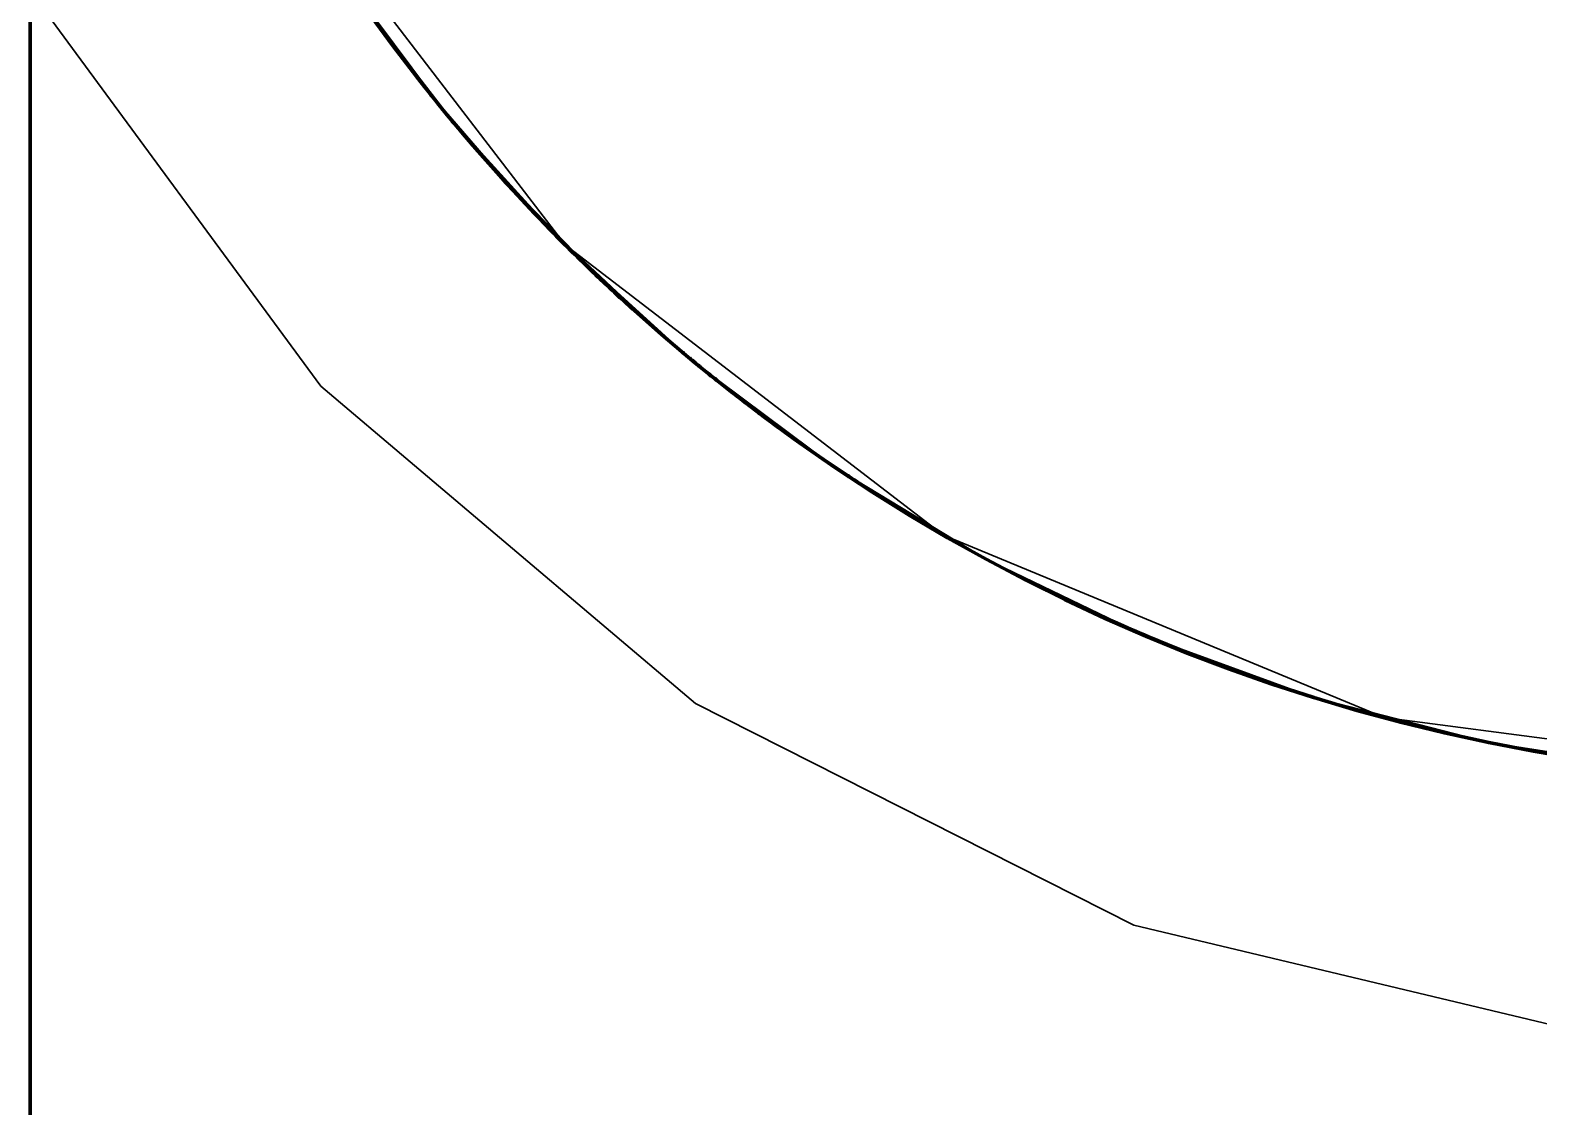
# Model space of a CAD drawing. Header units: millimetres. Extents: x 0 to 2382, y 0 to 420.
# Drawn here: x 185.2909 to 185.456, y 120.0548 to 120.1727 of the extents above; entities that cross this region are included whole.
import ezdxf

# ---------------------------------------------------------------- set-up
doc = ezdxf.new("R2010")
doc.units = ezdxf.units.MM
doc.linetypes.add('IRAM-E-TRAZOS', pattern=[5, 4, -1])
doc.layers.add('01-VISIBLE', color=7, linetype='CONTINUOUS', lineweight=70)
doc.layers.add('02-OCULTA', color=4, linetype='IRAM-E-TRAZOS', lineweight=35)

msp = doc.modelspace()

# ---------------------------------------------------------------- linework, layer by layer
at = {"layer": '01-VISIBLE'}
for points in [[(185.29085, 120.77063), (185.29085, 120.72011), (185.29085, 120.66958), (185.29085, 120.61905), (185.29085, 120.56853), (185.29085, 120.518), (185.29085, 120.46747), (185.29085, 120.41695), (185.29085, 120.36642), (185.29085, 120.3159), (185.29085, 120.26537), (185.29085, 120.21484), (185.29085, 120.16432), (185.29085, 120.11379), (185.29085, 120.06326), (185.29085, 120.01274), (185.29085, 119.96221), (185.29085, 119.91168), (185.29085, 119.86116), (185.29085, 119.81063)], [(185.29085, 120.29063), (185.29085, 120.2373), (185.29085, 120.18397), (185.29085, 120.13063), (185.29085, 120.0773), (185.29085, 120.02397), (185.29085, 119.97063), (185.29085, 119.9173), (185.29085, 119.86397), (185.29085, 119.81063)], [(185.35795, 120.14118), (185.35025, 120.1484), (185.34294, 120.15601), (185.33604, 120.16401), (185.32958, 120.17235), (185.32356, 120.18102), (185.31801, 120.19)], [(185.3332, 120.16757), (185.3334, 120.16731), (185.3336, 120.16705), (185.3338, 120.1668), (185.334, 120.16654), (185.33421, 120.16629), (185.33441, 120.16603)], [(185.33468, 120.16569), (185.33471, 120.16565), (185.33474, 120.16562), (185.33476, 120.16559), (185.33479, 120.16555), (185.33482, 120.16552), (185.33484, 120.16548)], [(185.33486, 120.16547), (185.33522, 120.16502), (185.33557, 120.16458), (185.33593, 120.16414), (185.33629, 120.1637), (185.33666, 120.16326), (185.33702, 120.16282)], [(185.33703, 120.16281), (185.33706, 120.16277), (185.3371, 120.16273), (185.33713, 120.16268), (185.33717, 120.16264), (185.33721, 120.1626), (185.33724, 120.16255)], [(185.33725, 120.16255), (185.33766, 120.16205), (185.33807, 120.16156), (185.33849, 120.16107), (185.3389, 120.16058), (185.33932, 120.1601), (185.33974, 120.15961)], [(185.34753, 120.15113), (185.34785, 120.15081), (185.34817, 120.15048), (185.34849, 120.15016), (185.34881, 120.14984), (185.34913, 120.14951), (185.34945, 120.14919)], [(185.34987, 120.14877), (185.35031, 120.14833), (185.35076, 120.14789), (185.35121, 120.14745), (185.35167, 120.14701), (185.35212, 120.14657), (185.35257, 120.14614)], [(185.35258, 120.14613), (185.35279, 120.14592), (185.35301, 120.14572), (185.35322, 120.14552), (185.35344, 120.14531), (185.35365, 120.14511), (185.35387, 120.14491)], [(185.3539, 120.14487), (185.3539, 120.14487), (185.3539, 120.14487), (185.3539, 120.14487), (185.3539, 120.14487), (185.3539, 120.14487), (185.3539, 120.14487)], [(185.35394, 120.14484), (185.35424, 120.14456), (185.35453, 120.14429), (185.35483, 120.14401), (185.35513, 120.14374), (185.35542, 120.14346), (185.35572, 120.14319)], [(185.35602, 120.14292), (185.35602, 120.14292), (185.35602, 120.14292), (185.35602, 120.14292), (185.35602, 120.14292), (185.35602, 120.14292), (185.35602, 120.14292)], [(185.35605, 120.14288), (185.35619, 120.14276), (185.35632, 120.14264), (185.35645, 120.14252), (185.35658, 120.1424), (185.35671, 120.14229), (185.35684, 120.14217)], [(185.35797, 120.14115), (185.35797, 120.14116), (185.35797, 120.14116), (185.35797, 120.14116), (185.35797, 120.14116), (185.35797, 120.14116), (185.35797, 120.14116)], [(185.36107, 120.13846), (185.36107, 120.13846), (185.36107, 120.13846), (185.36107, 120.13846), (185.36107, 120.13846), (185.36107, 120.13846), (185.36107, 120.13846)], [(185.36112, 120.13842), (185.36112, 120.13842), (185.36112, 120.13842), (185.36112, 120.13842), (185.36112, 120.13842), (185.36112, 120.13842), (185.36112, 120.13842)], [(185.36117, 120.13838), (185.36117, 120.13838), (185.36117, 120.13838), (185.36117, 120.13838), (185.36117, 120.13838), (185.36117, 120.13838), (185.36117, 120.13838)], [(185.36121, 120.13834), (185.36121, 120.13834), (185.36121, 120.13834), (185.36121, 120.13834), (185.36121, 120.13834), (185.36121, 120.13834), (185.36121, 120.13834)], [(185.36126, 120.13829), (185.36126, 120.13829), (185.36126, 120.13829), (185.36126, 120.13829), (185.36126, 120.13829), (185.36126, 120.13829), (185.36126, 120.13829)], [(185.36131, 120.13825), (185.36131, 120.13825), (185.36131, 120.13825), (185.36131, 120.13825), (185.36131, 120.13825), (185.36131, 120.13825), (185.36131, 120.13825)], [(185.36136, 120.13821), (185.36136, 120.13821), (185.36136, 120.13821), (185.36136, 120.13821), (185.36136, 120.13821), (185.36136, 120.13821), (185.36136, 120.13821)], [(185.36141, 120.13817), (185.36141, 120.13817), (185.36141, 120.13817), (185.36141, 120.13817), (185.36141, 120.13817), (185.36141, 120.13817), (185.36141, 120.13817)], [(185.36155, 120.13805), (185.36155, 120.13805), (185.36155, 120.13805), (185.36155, 120.13805), (185.36155, 120.13805), (185.36155, 120.13805), (185.36155, 120.13805)], [(185.3617, 120.13793), (185.3617, 120.13793), (185.3617, 120.13793), (185.3617, 120.13793), (185.3617, 120.13793), (185.3617, 120.13793), (185.3617, 120.13792)], [(185.36184, 120.1378), (185.36184, 120.1378), (185.36184, 120.1378), (185.36184, 120.1378), (185.36184, 120.1378), (185.36184, 120.1378), (185.36185, 120.1378)], [(185.36199, 120.13768), (185.36199, 120.13768), (185.36199, 120.13768), (185.36199, 120.13768), (185.36199, 120.13768), (185.36199, 120.13768), (185.36199, 120.13768)], [(185.36214, 120.13755), (185.36214, 120.13755), (185.36214, 120.13755), (185.36214, 120.13755), (185.36214, 120.13755), (185.36214, 120.13755), (185.36214, 120.13755)], [(185.36229, 120.13743), (185.36231, 120.13741), (185.36233, 120.1374), (185.36235, 120.13738), (185.36237, 120.13736), (185.36238, 120.13735), (185.3624, 120.13733)], [(185.36244, 120.1373), (185.36244, 120.1373), (185.36244, 120.1373), (185.36244, 120.1373), (185.36244, 120.1373), (185.36244, 120.1373), (185.36244, 120.1373)], [(185.36264, 120.13714), (185.36264, 120.13714), (185.36264, 120.13714), (185.36264, 120.13714), (185.36264, 120.13714), (185.36264, 120.13714), (185.36264, 120.13714)], [(185.36283, 120.13697), (185.36284, 120.13697), (185.36285, 120.13696), (185.36286, 120.13695), (185.36287, 120.13694), (185.36288, 120.13693), (185.36289, 120.13692)], [(185.3629, 120.13691), (185.36291, 120.1369), (185.36292, 120.1369), (185.36293, 120.13689), (185.36294, 120.13688), (185.36295, 120.13687), (185.36296, 120.13686)], [(185.363, 120.13683), (185.36307, 120.13678), (185.36313, 120.13672), (185.36319, 120.13667), (185.36326, 120.13662), (185.36332, 120.13657), (185.36339, 120.13651)], [(185.3634, 120.1365), (185.36346, 120.13645), (185.36353, 120.1364), (185.36359, 120.13635), (185.36365, 120.13629), (185.36372, 120.13624), (185.36378, 120.13619)], [(185.36379, 120.13618), (185.36386, 120.13613), (185.36392, 120.13607), (185.36398, 120.13602), (185.36404, 120.13597), (185.36411, 120.13592), (185.36417, 120.13587)], [(185.36419, 120.13585), (185.36425, 120.1358), (185.3643, 120.13576), (185.36436, 120.13571), (185.36442, 120.13566), (185.36448, 120.13562), (185.36454, 120.13557)], [(185.36498, 120.13521), (185.36518, 120.13505), (185.36538, 120.13488), (185.36558, 120.13472), (185.36579, 120.13456), (185.36599, 120.1344), (185.36619, 120.13424)], [(185.36662, 120.13389), (185.36662, 120.13389), (185.36662, 120.13389), (185.36662, 120.13389), (185.36662, 120.13389), (185.36662, 120.13389), (185.36662, 120.13389)], [(185.36679, 120.13376), (185.36679, 120.13376), (185.36679, 120.13376), (185.36679, 120.13376), (185.36679, 120.13376), (185.36679, 120.13376), (185.36679, 120.13376)], [(185.36696, 120.13362), (185.36696, 120.13362), (185.36696, 120.13362), (185.36696, 120.13362), (185.36696, 120.13362), (185.36696, 120.13362), (185.36696, 120.13362)], [(185.36713, 120.13349), (185.36713, 120.13349), (185.36713, 120.13349), (185.36713, 120.13349), (185.36713, 120.13349), (185.36713, 120.13349), (185.36713, 120.13349)], [(185.36731, 120.13335), (185.3673, 120.13335), (185.3673, 120.13335), (185.3673, 120.13335), (185.3673, 120.13335), (185.3673, 120.13335), (185.3673, 120.13335)], [(185.36733, 120.13334), (185.36764, 120.13309), (185.36795, 120.13285), (185.36826, 120.13261), (185.36857, 120.13237), (185.36889, 120.13212), (185.3692, 120.13188)], [(185.36748, 120.13322), (185.36748, 120.13322), (185.36748, 120.13322), (185.36748, 120.13322), (185.36748, 120.13322), (185.36748, 120.13322), (185.36748, 120.13322)], [(185.36765, 120.13309), (185.36765, 120.13309), (185.36765, 120.13309), (185.36765, 120.13309), (185.36765, 120.13309), (185.36765, 120.13309), (185.36765, 120.13309)], [(185.36782, 120.13295), (185.36782, 120.13295), (185.36782, 120.13295), (185.36782, 120.13295), (185.36782, 120.13295), (185.36782, 120.13295), (185.36782, 120.13295)], [(185.36799, 120.13282), (185.36799, 120.13282), (185.36799, 120.13282), (185.36799, 120.13282), (185.36799, 120.13282), (185.36799, 120.13282), (185.36799, 120.13282)], [(185.36816, 120.13268), (185.36816, 120.13268), (185.36816, 120.13268), (185.36816, 120.13268), (185.36816, 120.13268), (185.36816, 120.13268), (185.36816, 120.13268)], [(185.36834, 120.13255), (185.36833, 120.13255), (185.36833, 120.13255), (185.36833, 120.13255), (185.36833, 120.13255), (185.36833, 120.13255), (185.36833, 120.13255)], [(185.36846, 120.13245), (185.36846, 120.13245), (185.36846, 120.13245), (185.36846, 120.13245), (185.36846, 120.13245), (185.36846, 120.13245), (185.36846, 120.13245)], [(185.36859, 120.13235), (185.36859, 120.13235), (185.36859, 120.13235), (185.36859, 120.13235), (185.36859, 120.13235), (185.36859, 120.13235), (185.36859, 120.13235)], [(185.36872, 120.13225), (185.36872, 120.13225), (185.36872, 120.13225), (185.36872, 120.13225), (185.36872, 120.13225), (185.36872, 120.13225), (185.36872, 120.13225)], [(185.36885, 120.13216), (185.36885, 120.13216), (185.36885, 120.13216), (185.36885, 120.13216), (185.36885, 120.13216), (185.36885, 120.13216), (185.36885, 120.13216)], [(185.36897, 120.13206), (185.36897, 120.13206), (185.36897, 120.13206), (185.36897, 120.13206), (185.36897, 120.13206), (185.36897, 120.13206), (185.36897, 120.13206)], [(185.3691, 120.13196), (185.3691, 120.13196), (185.3691, 120.13196), (185.3691, 120.13196), (185.3691, 120.13196), (185.3691, 120.13196), (185.3691, 120.13196)], [(185.36923, 120.13186), (185.36923, 120.13186), (185.36923, 120.13186), (185.36923, 120.13186), (185.36923, 120.13186), (185.36923, 120.13186), (185.36923, 120.13186)], [(185.36936, 120.13176), (185.36936, 120.13176), (185.36936, 120.13176), (185.36936, 120.13176), (185.36936, 120.13176), (185.36936, 120.13176), (185.36936, 120.13176)], [(185.36945, 120.13169), (185.36946, 120.13168), (185.36947, 120.13167), (185.36948, 120.13167), (185.36949, 120.13166), (185.3695, 120.13165), (185.36952, 120.13164)], [(185.36946, 120.13168), (185.36946, 120.13168), (185.36946, 120.13168), (185.36946, 120.13168), (185.36946, 120.13168), (185.36946, 120.13168), (185.36946, 120.13168)], [(185.36956, 120.13161), (185.36956, 120.13161), (185.36956, 120.13161), (185.36956, 120.13161), (185.36956, 120.13161), (185.36956, 120.13161), (185.36956, 120.13161)], [(185.3696, 120.13157), (185.36962, 120.13157), (185.36963, 120.13156), (185.36964, 120.13155), (185.36965, 120.13154), (185.36966, 120.13153), (185.36967, 120.13152)], [(185.36966, 120.13153), (185.36966, 120.13153), (185.36966, 120.13153), (185.36966, 120.13153), (185.36966, 120.13153), (185.36966, 120.13153), (185.36966, 120.13153)], [(185.36976, 120.13145), (185.36976, 120.13145), (185.36976, 120.13145), (185.36976, 120.13145), (185.36976, 120.13145), (185.36976, 120.13145), (185.36976, 120.13145)], [(185.36976, 120.13146), (185.36977, 120.13145), (185.36978, 120.13144), (185.36979, 120.13143), (185.36981, 120.13142), (185.36982, 120.13141), (185.36983, 120.1314)], [(185.36986, 120.13138), (185.36986, 120.13138), (185.36986, 120.13138), (185.36986, 120.13138), (185.36986, 120.13138), (185.36986, 120.13138), (185.36986, 120.13138)], [(185.36996, 120.1313), (185.36996, 120.1313), (185.36996, 120.1313), (185.36996, 120.1313), (185.36996, 120.1313), (185.36996, 120.1313), (185.36996, 120.1313)], [(185.3713, 120.1303), (185.37109, 120.13045), (185.37089, 120.1306), (185.37068, 120.13076), (185.37047, 120.13091), (185.37027, 120.13107), (185.37006, 120.13123)], [(185.37014, 120.13117), (185.37014, 120.13117), (185.37014, 120.13117), (185.37014, 120.13117), (185.37014, 120.13117), (185.37014, 120.13116), (185.37015, 120.13116)], [(185.37045, 120.13094), (185.37045, 120.13094), (185.37045, 120.13093), (185.37045, 120.13093), (185.37046, 120.13093), (185.37046, 120.13093), (185.37046, 120.13092)], [(185.3706, 120.13082), (185.37063, 120.1308), (185.37066, 120.13078), (185.37069, 120.13075), (185.37072, 120.13073), (185.37075, 120.13071), (185.37078, 120.13069)], [(185.37098, 120.13054), (185.371, 120.13052), (185.37102, 120.13051), (185.37104, 120.13049), (185.37106, 120.13048), (185.37108, 120.13046), (185.3711, 120.13045)], [(185.37133, 120.13028), (185.37134, 120.13026), (185.37136, 120.13025), (185.37137, 120.13024), (185.37139, 120.13023), (185.3714, 120.13022), (185.37142, 120.13021)], [(185.38077, 120.12365), (185.37918, 120.12471), (185.3776, 120.12579), (185.37603, 120.12688), (185.37447, 120.12798), (185.37292, 120.1291), (185.37138, 120.13024)], [(185.37168, 120.13002), (185.37169, 120.13001), (185.3717, 120.13), (185.37171, 120.12999), (185.37172, 120.12999), (185.37172, 120.12998), (185.37173, 120.12997)], [(185.37185, 120.12989), (185.37215, 120.12966), (185.37245, 120.12944), (185.37276, 120.12922), (185.37306, 120.129), (185.37336, 120.12878), (185.37366, 120.12856)], [(185.37956, 120.12445), (185.37956, 120.12445), (185.37956, 120.12445), (185.37956, 120.12445), (185.37956, 120.12445), (185.37956, 120.12445), (185.37956, 120.12445)], [(185.37975, 120.12433), (185.37975, 120.12433), (185.37975, 120.12433), (185.37975, 120.12433), (185.37975, 120.12433), (185.37975, 120.12433), (185.37975, 120.12433)], [(185.37993, 120.12421), (185.37993, 120.12421), (185.37993, 120.12421), (185.37993, 120.12421), (185.37993, 120.12421), (185.37993, 120.12421), (185.37993, 120.12421)], [(185.38012, 120.12409), (185.38012, 120.12409), (185.38012, 120.12409), (185.38012, 120.12409), (185.38012, 120.12409), (185.38012, 120.12409), (185.38012, 120.12408)], [(185.38034, 120.12394), (185.38037, 120.12392), (185.3804, 120.1239), (185.38043, 120.12388), (185.38046, 120.12386), (185.38049, 120.12384), (185.38053, 120.12381)], [(185.38056, 120.12379), (185.38056, 120.12379), (185.38056, 120.12379), (185.38056, 120.12379), (185.38056, 120.12379), (185.38056, 120.12379), (185.38056, 120.12379)], [(185.38078, 120.12365), (185.38078, 120.12365), (185.38078, 120.12364), (185.38078, 120.12364), (185.38079, 120.12364), (185.38079, 120.12364), (185.38079, 120.12364)], [(185.381, 120.1235), (185.38101, 120.1235), (185.38102, 120.12349), (185.38103, 120.12348), (185.38104, 120.12348), (185.38105, 120.12347), (185.38105, 120.12347)], [(185.38106, 120.12346), (185.38134, 120.12328), (185.38162, 120.12309), (185.38191, 120.12291), (185.38219, 120.12272), (185.38248, 120.12254), (185.38276, 120.12236)], [(185.3865, 120.12002), (185.38651, 120.12001), (185.38652, 120.12), (185.38653, 120.12), (185.38654, 120.11999), (185.38655, 120.11999), (185.38656, 120.11998)], [(185.38656, 120.11998), (185.38659, 120.11996), (185.38662, 120.11994), (185.38665, 120.11992), (185.38668, 120.1199), (185.38671, 120.11988), (185.38674, 120.11987)], [(185.38678, 120.11984), (185.3868, 120.11983), (185.38682, 120.11982), (185.38684, 120.1198), (185.38686, 120.11979), (185.38688, 120.11978), (185.3869, 120.11977)], [(185.38694, 120.11974), (185.38695, 120.11974), (185.38696, 120.11973), (185.38697, 120.11973), (185.38698, 120.11972), (185.38698, 120.11972), (185.38699, 120.11971)], [(185.387, 120.11971), (185.38703, 120.11969), (185.38707, 120.11967), (185.3871, 120.11965), (185.38713, 120.11963), (185.38716, 120.11961), (185.3872, 120.11959)], [(185.38824, 120.11896), (185.38879, 120.11863), (185.38934, 120.11831), (185.3899, 120.11798), (185.39045, 120.11766), (185.391, 120.11734), (185.39156, 120.11702)], [(185.38889, 120.11858), (185.38889, 120.11858), (185.38889, 120.11858), (185.38889, 120.11858), (185.38889, 120.11858), (185.38889, 120.11858), (185.38889, 120.11858)], [(185.38908, 120.11846), (185.38908, 120.11846), (185.38908, 120.11846), (185.38908, 120.11846), (185.38908, 120.11846), (185.38908, 120.11846), (185.38908, 120.11846)], [(185.38955, 120.11818), (185.3895, 120.11821), (185.38946, 120.11824), (185.38941, 120.11827), (185.38936, 120.11829), (185.38932, 120.11832), (185.38927, 120.11835)], [(185.38965, 120.11812), (185.38964, 120.11813), (185.38962, 120.11814), (185.3896, 120.11815), (185.38959, 120.11816), (185.38957, 120.11817), (185.38955, 120.11818)], [(185.38985, 120.11801), (185.38985, 120.11801), (185.38985, 120.11801), (185.38985, 120.11801), (185.38985, 120.11801), (185.38985, 120.11801), (185.38985, 120.11801)], [(185.39004, 120.1179), (185.39004, 120.1179), (185.39004, 120.1179), (185.39004, 120.1179), (185.39004, 120.1179), (185.39004, 120.1179), (185.39004, 120.1179)], [(185.39023, 120.11779), (185.39023, 120.11779), (185.39023, 120.11779), (185.39023, 120.11779), (185.39023, 120.11779), (185.39023, 120.11779), (185.39023, 120.11779)], [(185.39043, 120.11767), (185.39042, 120.11767), (185.39042, 120.11767), (185.39042, 120.11767), (185.39042, 120.11767), (185.39042, 120.11767), (185.39042, 120.11767)], [(185.39062, 120.11756), (185.39062, 120.11756), (185.39062, 120.11756), (185.39062, 120.11756), (185.39062, 120.11756), (185.39062, 120.11756), (185.39062, 120.11756)], [(185.39081, 120.11745), (185.39081, 120.11745), (185.39081, 120.11745), (185.39081, 120.11745), (185.39081, 120.11745), (185.39081, 120.11745), (185.39081, 120.11745)], [(185.39101, 120.11734), (185.39101, 120.11734), (185.39101, 120.11734), (185.39101, 120.11734), (185.39101, 120.11734), (185.39101, 120.11734), (185.39101, 120.11734)], [(185.3915, 120.11705), (185.39145, 120.11708), (185.3914, 120.11711), (185.39135, 120.11714), (185.3913, 120.11717), (185.39125, 120.1172), (185.3912, 120.11723)], [(185.39159, 120.117), (185.39157, 120.11701), (185.39156, 120.11702), (185.39155, 120.11703), (185.39153, 120.11704), (185.39152, 120.11704), (185.39151, 120.11705)], [(185.3916, 120.117), (185.39164, 120.11697), (185.39168, 120.11695), (185.39172, 120.11693), (185.39177, 120.1169), (185.39181, 120.11688), (185.39185, 120.11685)], [(185.39178, 120.11689), (185.39178, 120.11689), (185.39178, 120.11689), (185.39178, 120.11689), (185.39178, 120.11689), (185.39178, 120.11689), (185.39178, 120.11689)], [(185.39214, 120.11669), (185.39211, 120.1167), (185.39209, 120.11672), (185.39206, 120.11673), (185.39203, 120.11675), (185.392, 120.11677), (185.39198, 120.11678)], [(185.39198, 120.11678), (185.39198, 120.11678), (185.39198, 120.11678), (185.39198, 120.11678), (185.39198, 120.11678), (185.39198, 120.11678), (185.39198, 120.11678)], [(185.395, 120.1151), (185.395, 120.1151), (185.395, 120.1151), (185.395, 120.1151), (185.395, 120.1151), (185.395, 120.1151), (185.395, 120.1151)], [(185.39518, 120.115), (185.39518, 120.115), (185.39518, 120.115), (185.39518, 120.115), (185.39518, 120.115), (185.39518, 120.115), (185.39518, 120.115)], [(185.40218, 120.11136), (185.40216, 120.11138), (185.40213, 120.11139), (185.4021, 120.1114), (185.40208, 120.11141), (185.40205, 120.11143), (185.40202, 120.11144)], [(185.40224, 120.11133), (185.40223, 120.11134), (185.40223, 120.11134), (185.40222, 120.11134), (185.40221, 120.11135), (185.4022, 120.11135), (185.4022, 120.11135)], [(185.40307, 120.11093), (185.40307, 120.11093), (185.40307, 120.11093), (185.40307, 120.11093), (185.40307, 120.11093), (185.40307, 120.11093), (185.40307, 120.11093)], [(185.40321, 120.11086), (185.40321, 120.11086), (185.40322, 120.11085), (185.40322, 120.11085), (185.40323, 120.11085), (185.40323, 120.11085), (185.40324, 120.11084)], [(185.40324, 120.11084), (185.40326, 120.11083), (185.40328, 120.11082), (185.4033, 120.11082), (185.40331, 120.11081), (185.40333, 120.1108), (185.40335, 120.11079)], [(185.40756, 120.1088), (185.40832, 120.10846), (185.40908, 120.10811), (185.40984, 120.10777), (185.4106, 120.10744), (185.41137, 120.1071), (185.41214, 120.10677)], [(185.41329, 120.10628), (185.41281, 120.10649), (185.41233, 120.10669), (185.41185, 120.10689), (185.41138, 120.1071), (185.4109, 120.10731), (185.41042, 120.10752)], [(185.41216, 120.10676), (185.41253, 120.10661), (185.4129, 120.10645), (185.41327, 120.10629), (185.41364, 120.10614), (185.41401, 120.10598), (185.41438, 120.10583)], [(185.41442, 120.10581), (185.41509, 120.10554), (185.41576, 120.10526), (185.41644, 120.10499), (185.41711, 120.10472), (185.41779, 120.10445), (185.41847, 120.10419)], [(185.41851, 120.10417), (185.41855, 120.10416), (185.4186, 120.10414), (185.41864, 120.10412), (185.41868, 120.10411), (185.41873, 120.10409), (185.41877, 120.10407)], [(185.41881, 120.10406), (185.41995, 120.10362), (185.42109, 120.10319), (185.42223, 120.10277), (185.42338, 120.10236), (185.42453, 120.10195), (185.42568, 120.10155)], [(185.42416, 120.10208), (185.42416, 120.10208), (185.42416, 120.10208), (185.42416, 120.10208), (185.42416, 120.10208), (185.42416, 120.10208), (185.42416, 120.10208)], [(185.42424, 120.10205), (185.42424, 120.10205), (185.42424, 120.10205), (185.42424, 120.10205), (185.42424, 120.10205), (185.42424, 120.10205), (185.42424, 120.10205)], [(185.42607, 120.10141), (185.42577, 120.10152), (185.42547, 120.10162), (185.42516, 120.10173), (185.42486, 120.10183), (185.42456, 120.10194), (185.42426, 120.10204)], [(185.42571, 120.10154), (185.42571, 120.10154), (185.42571, 120.10154), (185.42571, 120.10154), (185.42571, 120.10154), (185.42571, 120.10154), (185.42571, 120.10154)], [(185.42577, 120.10152), (185.42577, 120.10152), (185.42577, 120.10152), (185.42577, 120.10152), (185.42577, 120.10152), (185.42577, 120.10152), (185.42577, 120.10152)], [(185.43225, 120.09941), (185.43225, 120.09941), (185.43225, 120.09941), (185.43225, 120.09941), (185.43225, 120.09941), (185.43225, 120.09941), (185.43225, 120.09941)], [(185.43232, 120.09939), (185.43232, 120.09939), (185.43232, 120.09939), (185.43232, 120.09939), (185.43232, 120.09939), (185.43232, 120.09939), (185.43232, 120.09939)], [(185.4409, 120.09697), (185.4409, 120.09697), (185.4409, 120.09697), (185.4409, 120.09697), (185.4409, 120.09697), (185.4409, 120.09697), (185.4409, 120.09697)], [(185.44429, 120.09613), (185.44374, 120.09626), (185.44319, 120.09639), (185.44264, 120.09653), (185.44209, 120.09667), (185.44154, 120.09681), (185.44099, 120.09695)], [(185.44432, 120.09612), (185.44432, 120.09612), (185.44431, 120.09612), (185.44431, 120.09612), (185.4443, 120.09612), (185.4443, 120.09613), (185.44429, 120.09613)], [(185.44614, 120.09569), (185.44584, 120.09576), (185.44554, 120.09583), (185.44524, 120.0959), (185.44494, 120.09597), (185.44464, 120.09604), (185.44434, 120.09611)], [(185.45475, 120.09392), (185.45474, 120.09392), (185.45473, 120.09392), (185.45472, 120.09392), (185.45471, 120.09392), (185.4547, 120.09393), (185.45469, 120.09393)], [(185.45478, 120.09391), (185.45478, 120.09391), (185.45478, 120.09391), (185.45478, 120.09391), (185.45478, 120.09391), (185.45478, 120.09391), (185.45478, 120.09391)], [(185.45487, 120.0939), (185.45487, 120.0939), (185.45487, 120.0939), (185.45487, 120.0939), (185.45487, 120.0939), (185.45487, 120.0939), (185.45487, 120.0939)], [(185.45602, 120.09369), (185.45602, 120.09369), (185.45602, 120.09369), (185.45602, 120.09369), (185.45602, 120.09369), (185.45602, 120.09369), (185.45602, 120.09369)]]:
    msp.add_lwpolyline(points, dxfattribs=at)
msp.add_circle((185.49085, 120.29063), 0.2, dxfattribs=at)
at = {"layer": '02-OCULTA'}
for points in [[(185.29085, 120.29063), (185.29767, 120.23887), (185.31765, 120.19063), (185.34943, 120.14921), (185.39085, 120.11743), (185.43909, 120.09745), (185.49085, 120.09063)], [(185.49085, 120.09063), (185.43909, 120.09745), (185.39085, 120.11743), (185.34943, 120.14921), (185.31765, 120.19063), (185.29767, 120.23887), (185.29085, 120.29063)], [(185.29085, 120.17705), (185.32268, 120.13373), (185.3637, 120.09897), (185.41167, 120.07469), (185.46397, 120.06221), (185.51773, 120.06221), (185.57003, 120.07469), (185.618, 120.09897), (185.65902, 120.13373), (185.69085, 120.17705)], [(185.29085, 120.17705), (185.32268, 120.13373), (185.3637, 120.09897), (185.41167, 120.07469), (185.46397, 120.06221), (185.51773, 120.06221), (185.57003, 120.07469), (185.618, 120.09897), (185.65902, 120.13373), (185.69085, 120.17705)], [(185.32711, 120.17579), (185.32809, 120.1744), (185.32909, 120.17302), (185.3301, 120.17164), (185.33112, 120.17027), (185.33215, 120.16892), (185.3332, 120.16757)], [(185.33441, 120.16603), (185.33445, 120.16597), (185.3345, 120.16592), (185.33455, 120.16586), (185.33459, 120.1658), (185.33464, 120.16574), (185.33468, 120.16569)], [(185.33484, 120.16548), (185.33485, 120.16548), (185.33485, 120.16548), (185.33485, 120.16548), (185.33485, 120.16547), (185.33486, 120.16547), (185.33486, 120.16547)], [(185.33702, 120.16282), (185.33702, 120.16282), (185.33702, 120.16282), (185.33702, 120.16282), (185.33702, 120.16282), (185.33702, 120.16281), (185.33703, 120.16281)], [(185.33724, 120.16255), (185.33724, 120.16255), (185.33724, 120.16255), (185.33724, 120.16255), (185.33724, 120.16255), (185.33725, 120.16255), (185.33725, 120.16255)], [(185.33974, 120.15961), (185.34101, 120.15817), (185.34229, 120.15674), (185.34358, 120.15532), (185.34488, 120.15391), (185.3462, 120.15252), (185.34753, 120.15113)], [(185.34945, 120.14919), (185.34952, 120.14912), (185.34959, 120.14905), (185.34966, 120.14898), (185.34973, 120.14891), (185.3498, 120.14884), (185.34987, 120.14877)], [(185.35257, 120.14614), (185.35257, 120.14613), (185.35258, 120.14613), (185.35258, 120.14613), (185.35258, 120.14613), (185.35258, 120.14613), (185.35258, 120.14613)], [(185.35387, 120.14491), (185.35387, 120.1449), (185.35388, 120.1449), (185.35389, 120.14489), (185.35389, 120.14488), (185.3539, 120.14488), (185.3539, 120.14487)], [(185.3539, 120.14487), (185.35391, 120.14487), (185.35392, 120.14486), (185.35392, 120.14486), (185.35393, 120.14485), (185.35394, 120.14484), (185.35394, 120.14484)], [(185.35572, 120.14319), (185.35577, 120.14314), (185.35582, 120.1431), (185.35587, 120.14305), (185.35592, 120.14301), (185.35597, 120.14296), (185.35602, 120.14292)], [(185.35602, 120.14292), (185.35602, 120.14291), (185.35603, 120.14291), (185.35604, 120.1429), (185.35604, 120.14289), (185.35605, 120.14289), (185.35605, 120.14288)], [(185.35684, 120.14217), (185.35754, 120.14154), (185.35824, 120.14092), (185.35894, 120.1403), (185.35965, 120.13968), (185.36036, 120.13907), (185.36107, 120.13846)], [(185.35797, 120.14116), (185.35797, 120.14116), (185.35796, 120.14116), (185.35796, 120.14117), (185.35796, 120.14117), (185.35795, 120.14117), (185.35795, 120.14118)], [(185.36662, 120.13389), (185.36515, 120.13507), (185.36369, 120.13626), (185.36225, 120.13746), (185.36081, 120.13868), (185.35939, 120.13991), (185.35797, 120.14115)], [(185.36107, 120.13846), (185.36108, 120.13845), (185.36109, 120.13844), (185.36109, 120.13844), (185.3611, 120.13843), (185.36111, 120.13842), (185.36112, 120.13842)], [(185.36112, 120.13842), (185.36113, 120.13841), (185.36113, 120.1384), (185.36114, 120.1384), (185.36115, 120.13839), (185.36116, 120.13838), (185.36117, 120.13838)], [(185.36117, 120.13838), (185.36117, 120.13837), (185.36118, 120.13836), (185.36119, 120.13836), (185.3612, 120.13835), (185.36121, 120.13834), (185.36121, 120.13834)], [(185.36121, 120.13834), (185.36122, 120.13833), (185.36123, 120.13832), (185.36124, 120.13831), (185.36125, 120.13831), (185.36125, 120.1383), (185.36126, 120.13829)], [(185.36126, 120.13829), (185.36127, 120.13829), (185.36128, 120.13828), (185.36129, 120.13827), (185.36129, 120.13827), (185.3613, 120.13826), (185.36131, 120.13825)], [(185.36131, 120.13825), (185.36132, 120.13825), (185.36133, 120.13824), (185.36133, 120.13823), (185.36134, 120.13823), (185.36135, 120.13822), (185.36136, 120.13821)], [(185.36136, 120.13821), (185.36137, 120.13821), (185.36137, 120.1382), (185.36138, 120.13819), (185.36139, 120.13819), (185.3614, 120.13818), (185.36141, 120.13817)], [(185.36141, 120.13817), (185.36143, 120.13815), (185.36145, 120.13813), (185.36148, 120.13811), (185.3615, 120.13809), (185.36153, 120.13807), (185.36155, 120.13805)], [(185.36155, 120.13805), (185.36158, 120.13803), (185.3616, 120.13801), (185.36162, 120.13799), (185.36165, 120.13797), (185.36167, 120.13795), (185.3617, 120.13793)], [(185.3617, 120.13792), (185.36172, 120.1379), (185.36175, 120.13788), (185.36177, 120.13786), (185.3618, 120.13784), (185.36182, 120.13782), (185.36184, 120.1378)], [(185.36185, 120.1378), (185.36187, 120.13778), (185.36189, 120.13776), (185.36192, 120.13774), (185.36194, 120.13772), (185.36197, 120.1377), (185.36199, 120.13768)], [(185.36199, 120.13768), (185.36202, 120.13766), (185.36204, 120.13763), (185.36207, 120.13761), (185.36209, 120.13759), (185.36212, 120.13757), (185.36214, 120.13755)], [(185.36214, 120.13755), (185.36216, 120.13753), (185.36219, 120.13751), (185.36221, 120.13749), (185.36224, 120.13747), (185.36226, 120.13745), (185.36229, 120.13743)], [(185.3624, 120.13733), (185.36241, 120.13733), (185.36241, 120.13732), (185.36242, 120.13732), (185.36243, 120.13731), (185.36243, 120.13731), (185.36244, 120.1373)], [(185.36244, 120.1373), (185.36247, 120.13727), (185.36251, 120.13725), (185.36254, 120.13722), (185.36257, 120.13719), (185.3626, 120.13716), (185.36264, 120.13714)], [(185.36264, 120.13714), (185.36267, 120.13711), (185.3627, 120.13708), (185.36273, 120.13705), (185.36277, 120.13703), (185.3628, 120.137), (185.36283, 120.13697)], [(185.36289, 120.13692), (185.36289, 120.13692), (185.36289, 120.13692), (185.3629, 120.13692), (185.3629, 120.13692), (185.3629, 120.13691), (185.3629, 120.13691)], [(185.36296, 120.13686), (185.36297, 120.13686), (185.36298, 120.13685), (185.36298, 120.13685), (185.36299, 120.13684), (185.363, 120.13684), (185.363, 120.13683)], [(185.36339, 120.13651), (185.36339, 120.13651), (185.36339, 120.13651), (185.36339, 120.13651), (185.36339, 120.13651), (185.3634, 120.1365), (185.3634, 120.1365)], [(185.36378, 120.13619), (185.36378, 120.13619), (185.36378, 120.13618), (185.36379, 120.13618), (185.36379, 120.13618), (185.36379, 120.13618), (185.36379, 120.13618)], [(185.36417, 120.13587), (185.36417, 120.13587), (185.36418, 120.13586), (185.36418, 120.13586), (185.36418, 120.13586), (185.36419, 120.13585), (185.36419, 120.13585)], [(185.36454, 120.13557), (185.36461, 120.13551), (185.36468, 120.13545), (185.36476, 120.13539), (185.36483, 120.13533), (185.3649, 120.13527), (185.36498, 120.13521)], [(185.36619, 120.13424), (185.36638, 120.13409), (185.36657, 120.13394), (185.36676, 120.13379), (185.36695, 120.13364), (185.36714, 120.13349), (185.36733, 120.13334)], [(185.36679, 120.13376), (185.36676, 120.13378), (185.36674, 120.1338), (185.36671, 120.13383), (185.36668, 120.13385), (185.36665, 120.13387), (185.36662, 120.13389)], [(185.36696, 120.13362), (185.36693, 120.13365), (185.36691, 120.13367), (185.36688, 120.13369), (185.36685, 120.13371), (185.36682, 120.13374), (185.36679, 120.13376)], [(185.36713, 120.13349), (185.36711, 120.13351), (185.36708, 120.13353), (185.36705, 120.13356), (185.36702, 120.13358), (185.36699, 120.1336), (185.36696, 120.13362)], [(185.3673, 120.13335), (185.36728, 120.13338), (185.36725, 120.1334), (185.36722, 120.13342), (185.36719, 120.13344), (185.36716, 120.13347), (185.36713, 120.13349)], [(185.36748, 120.13322), (185.36745, 120.13324), (185.36742, 120.13326), (185.36739, 120.13329), (185.36736, 120.13331), (185.36733, 120.13333), (185.36731, 120.13335)], [(185.36765, 120.13309), (185.36762, 120.13311), (185.36759, 120.13313), (185.36756, 120.13315), (185.36753, 120.13318), (185.3675, 120.1332), (185.36748, 120.13322)], [(185.36782, 120.13295), (185.36779, 120.13297), (185.36776, 120.133), (185.36773, 120.13302), (185.3677, 120.13304), (185.36768, 120.13306), (185.36765, 120.13309)], [(185.36799, 120.13282), (185.36796, 120.13284), (185.36793, 120.13286), (185.3679, 120.13288), (185.36788, 120.13291), (185.36785, 120.13293), (185.36782, 120.13295)], [(185.36816, 120.13268), (185.36813, 120.13271), (185.3681, 120.13273), (185.36808, 120.13275), (185.36805, 120.13277), (185.36802, 120.1328), (185.36799, 120.13282)], [(185.36833, 120.13255), (185.36831, 120.13257), (185.36828, 120.1326), (185.36825, 120.13262), (185.36822, 120.13264), (185.36819, 120.13266), (185.36816, 120.13268)], [(185.36846, 120.13245), (185.36844, 120.13247), (185.36842, 120.13248), (185.3684, 120.1325), (185.36838, 120.13252), (185.36836, 120.13253), (185.36834, 120.13255)], [(185.36859, 120.13235), (185.36857, 120.13237), (185.36855, 120.13239), (185.36853, 120.1324), (185.36851, 120.13242), (185.36848, 120.13243), (185.36846, 120.13245)], [(185.36872, 120.13225), (185.3687, 120.13227), (185.36868, 120.13229), (185.36865, 120.1323), (185.36863, 120.13232), (185.36861, 120.13234), (185.36859, 120.13235)], [(185.36885, 120.13216), (185.36882, 120.13217), (185.3688, 120.13219), (185.36878, 120.1322), (185.36876, 120.13222), (185.36874, 120.13224), (185.36872, 120.13225)], [(185.36897, 120.13206), (185.36895, 120.13207), (185.36893, 120.13209), (185.36891, 120.13211), (185.36889, 120.13212), (185.36887, 120.13214), (185.36885, 120.13216)], [(185.3691, 120.13196), (185.36908, 120.13198), (185.36906, 120.13199), (185.36904, 120.13201), (185.36902, 120.13202), (185.369, 120.13204), (185.36897, 120.13206)], [(185.36923, 120.13186), (185.36921, 120.13188), (185.36919, 120.13189), (185.36917, 120.13191), (185.36915, 120.13193), (185.36912, 120.13194), (185.3691, 120.13196)], [(185.3692, 120.13188), (185.36924, 120.13185), (185.36928, 120.13182), (185.36933, 120.13179), (185.36937, 120.13175), (185.36941, 120.13172), (185.36945, 120.13169)], [(185.36936, 120.13176), (185.36934, 120.13178), (185.36932, 120.13179), (185.36929, 120.13181), (185.36927, 120.13183), (185.36925, 120.13184), (185.36923, 120.13186)], [(185.36946, 120.13168), (185.36944, 120.1317), (185.36943, 120.13171), (185.36941, 120.13172), (185.36939, 120.13174), (185.36938, 120.13175), (185.36936, 120.13176)], [(185.36956, 120.13161), (185.36954, 120.13162), (185.36953, 120.13163), (185.36951, 120.13165), (185.36949, 120.13166), (185.36948, 120.13167), (185.36946, 120.13168)], [(185.36952, 120.13164), (185.36953, 120.13163), (185.36954, 120.13162), (185.36956, 120.13161), (185.36957, 120.1316), (185.36959, 120.13159), (185.3696, 120.13157)], [(185.36966, 120.13153), (185.36964, 120.13154), (185.36963, 120.13156), (185.36961, 120.13157), (185.36959, 120.13158), (185.36958, 120.1316), (185.36956, 120.13161)], [(185.36976, 120.13145), (185.36974, 120.13147), (185.36973, 120.13148), (185.36971, 120.13149), (185.36969, 120.13151), (185.36968, 120.13152), (185.36966, 120.13153)], [(185.36967, 120.13152), (185.36969, 120.13151), (185.3697, 120.1315), (185.36972, 120.13149), (185.36973, 120.13148), (185.36974, 120.13147), (185.36976, 120.13146)], [(185.36986, 120.13138), (185.36985, 120.13139), (185.36983, 120.1314), (185.36981, 120.13142), (185.3698, 120.13143), (185.36978, 120.13144), (185.36976, 120.13145)], [(185.36983, 120.1314), (185.36988, 120.13136), (185.36993, 120.13132), (185.36998, 120.13129), (185.37004, 120.13125), (185.37009, 120.13121), (185.37014, 120.13117)], [(185.36996, 120.1313), (185.36995, 120.13131), (185.36993, 120.13133), (185.36991, 120.13134), (185.3699, 120.13135), (185.36988, 120.13137), (185.36986, 120.13138)], [(185.37006, 120.13123), (185.37005, 120.13124), (185.37003, 120.13125), (185.37001, 120.13126), (185.37, 120.13128), (185.36998, 120.13129), (185.36996, 120.1313)], [(185.37015, 120.13116), (185.3702, 120.13113), (185.37025, 120.13109), (185.3703, 120.13105), (185.37035, 120.13101), (185.3704, 120.13097), (185.37045, 120.13094)], [(185.37046, 120.13092), (185.37048, 120.13091), (185.37051, 120.13089), (185.37053, 120.13087), (185.37055, 120.13086), (185.37058, 120.13084), (185.3706, 120.13082)], [(185.37078, 120.13069), (185.37081, 120.13066), (185.37085, 120.13064), (185.37088, 120.13061), (185.37091, 120.13059), (185.37095, 120.13056), (185.37098, 120.13054)], [(185.3711, 120.13045), (185.37114, 120.13042), (185.37117, 120.13039), (185.37121, 120.13036), (185.37125, 120.13033), (185.37129, 120.1303), (185.37133, 120.13028)], [(185.37138, 120.13024), (185.37137, 120.13025), (185.37135, 120.13026), (185.37134, 120.13027), (185.37133, 120.13028), (185.37131, 120.13029), (185.3713, 120.1303)], [(185.37142, 120.13021), (185.37146, 120.13018), (185.3715, 120.13015), (185.37155, 120.13011), (185.37159, 120.13008), (185.37163, 120.13005), (185.37168, 120.13002)], [(185.37173, 120.12997), (185.37175, 120.12996), (185.37177, 120.12994), (185.37179, 120.12993), (185.37181, 120.12992), (185.37183, 120.1299), (185.37185, 120.12989)], [(185.37366, 120.12856), (185.37464, 120.12786), (185.37561, 120.12717), (185.37659, 120.12648), (185.37758, 120.1258), (185.37857, 120.12512), (185.37956, 120.12445)], [(185.37956, 120.12445), (185.37959, 120.12443), (185.37962, 120.12441), (185.37966, 120.12439), (185.37969, 120.12437), (185.37972, 120.12435), (185.37975, 120.12433)], [(185.37975, 120.12433), (185.37978, 120.12431), (185.37981, 120.12429), (185.37984, 120.12427), (185.37987, 120.12425), (185.3799, 120.12423), (185.37993, 120.12421)], [(185.37993, 120.12421), (185.37996, 120.12419), (185.37999, 120.12417), (185.38002, 120.12415), (185.38005, 120.12413), (185.38008, 120.12411), (185.38012, 120.12409)], [(185.38012, 120.12408), (185.38015, 120.12406), (185.38019, 120.12404), (185.38023, 120.12401), (185.38026, 120.12399), (185.3803, 120.12396), (185.38034, 120.12394)], [(185.38053, 120.12381), (185.38053, 120.12381), (185.38054, 120.12381), (185.38054, 120.1238), (185.38055, 120.1238), (185.38055, 120.1238), (185.38056, 120.12379)], [(185.38056, 120.12379), (185.38059, 120.12377), (185.38063, 120.12374), (185.38067, 120.12372), (185.3807, 120.1237), (185.38074, 120.12367), (185.38078, 120.12365)], [(185.38889, 120.11858), (185.38752, 120.1194), (185.38615, 120.12023), (185.3848, 120.12107), (185.38345, 120.12192), (185.3821, 120.12278), (185.38077, 120.12365)], [(185.38079, 120.12364), (185.38083, 120.12362), (185.38086, 120.12359), (185.3809, 120.12357), (185.38093, 120.12355), (185.38096, 120.12352), (185.381, 120.1235)], [(185.38105, 120.12347), (185.38106, 120.12346), (185.38106, 120.12346), (185.38106, 120.12346), (185.38106, 120.12346), (185.38106, 120.12346), (185.38106, 120.12346)], [(185.38276, 120.12236), (185.38338, 120.12196), (185.384, 120.12157), (185.38462, 120.12118), (185.38525, 120.12079), (185.38587, 120.1204), (185.3865, 120.12002)], [(185.38656, 120.11998), (185.38656, 120.11998), (185.38656, 120.11998), (185.38656, 120.11998), (185.38656, 120.11998), (185.38656, 120.11998), (185.38656, 120.11998)], [(185.38674, 120.11987), (185.38675, 120.11986), (185.38675, 120.11986), (185.38676, 120.11985), (185.38677, 120.11985), (185.38677, 120.11985), (185.38678, 120.11984)], [(185.3869, 120.11977), (185.38691, 120.11976), (185.38692, 120.11976), (185.38692, 120.11975), (185.38693, 120.11975), (185.38694, 120.11975), (185.38694, 120.11974)], [(185.38699, 120.11971), (185.38699, 120.11971), (185.387, 120.11971), (185.387, 120.11971), (185.387, 120.11971), (185.387, 120.11971), (185.387, 120.11971)], [(185.3872, 120.11959), (185.38737, 120.11948), (185.38754, 120.11938), (185.38772, 120.11927), (185.38789, 120.11917), (185.38807, 120.11906), (185.38824, 120.11896)], [(185.38908, 120.11846), (185.38905, 120.11848), (185.38901, 120.1185), (185.38898, 120.11852), (185.38895, 120.11854), (185.38892, 120.11856), (185.38889, 120.11858)], [(185.38927, 120.11835), (185.38924, 120.11837), (185.38921, 120.11839), (185.38917, 120.11841), (185.38914, 120.11843), (185.38911, 120.11844), (185.38908, 120.11846)], [(185.38955, 120.11818), (185.38955, 120.11818), (185.38955, 120.11818), (185.38955, 120.11818), (185.38955, 120.11818), (185.38955, 120.11818), (185.38955, 120.11818)], [(185.38985, 120.11801), (185.38981, 120.11803), (185.38978, 120.11805), (185.38975, 120.11807), (185.38972, 120.11809), (185.38969, 120.1181), (185.38965, 120.11812)], [(185.39004, 120.1179), (185.39001, 120.11792), (185.38997, 120.11794), (185.38994, 120.11795), (185.38991, 120.11797), (185.38988, 120.11799), (185.38985, 120.11801)], [(185.39023, 120.11779), (185.3902, 120.1178), (185.39017, 120.11782), (185.39014, 120.11784), (185.3901, 120.11786), (185.39007, 120.11788), (185.39004, 120.1179)], [(185.39042, 120.11767), (185.39039, 120.11769), (185.39036, 120.11771), (185.39033, 120.11773), (185.3903, 120.11775), (185.39026, 120.11777), (185.39023, 120.11779)], [(185.39062, 120.11756), (185.39059, 120.11758), (185.39055, 120.1176), (185.39052, 120.11762), (185.39049, 120.11764), (185.39046, 120.11765), (185.39043, 120.11767)], [(185.39081, 120.11745), (185.39078, 120.11747), (185.39075, 120.11749), (185.39072, 120.11751), (185.39068, 120.11752), (185.39065, 120.11754), (185.39062, 120.11756)], [(185.39101, 120.11734), (185.39097, 120.11736), (185.39094, 120.11738), (185.39091, 120.11739), (185.39088, 120.11741), (185.39084, 120.11743), (185.39081, 120.11745)], [(185.3912, 120.11723), (185.39117, 120.11724), (185.39114, 120.11726), (185.3911, 120.11728), (185.39107, 120.1173), (185.39104, 120.11732), (185.39101, 120.11734)], [(185.39151, 120.11705), (185.3915, 120.11705), (185.3915, 120.11705), (185.3915, 120.11705), (185.3915, 120.11705), (185.3915, 120.11705), (185.3915, 120.11705)], [(185.39156, 120.11702), (185.39156, 120.11702), (185.39157, 120.11701), (185.39158, 120.11701), (185.39158, 120.11701), (185.39159, 120.117), (185.3916, 120.117)], [(185.39178, 120.11689), (185.39175, 120.11691), (185.39172, 120.11693), (185.39169, 120.11695), (185.39165, 120.11697), (185.39162, 120.11698), (185.39159, 120.117)], [(185.39198, 120.11678), (185.39195, 120.1168), (185.39191, 120.11682), (185.39188, 120.11684), (185.39185, 120.11686), (185.39182, 120.11687), (185.39178, 120.11689)], [(185.39185, 120.11685), (185.39187, 120.11684), (185.39189, 120.11683), (185.39192, 120.11682), (185.39194, 120.1168), (185.39196, 120.11679), (185.39198, 120.11678)], [(185.39198, 120.11678), (185.39248, 120.1165), (185.39298, 120.11621), (185.39349, 120.11593), (185.39399, 120.11565), (185.39449, 120.11537), (185.395, 120.1151)], [(185.40202, 120.11144), (185.40036, 120.11228), (185.3987, 120.11313), (185.39705, 120.11399), (185.3954, 120.11488), (185.39377, 120.11577), (185.39214, 120.11669)], [(185.395, 120.1151), (185.39503, 120.11508), (185.39506, 120.11506), (185.39509, 120.11505), (185.39512, 120.11503), (185.39515, 120.11501), (185.39518, 120.115)], [(185.39518, 120.115), (185.39648, 120.11429), (185.39779, 120.1136), (185.3991, 120.11292), (185.40042, 120.11224), (185.40174, 120.11158), (185.40307, 120.11093)], [(185.4022, 120.11135), (185.40219, 120.11136), (185.40219, 120.11136), (185.40219, 120.11136), (185.40219, 120.11136), (185.40218, 120.11136), (185.40218, 120.11136)], [(185.41042, 120.10752), (185.40905, 120.10813), (185.40768, 120.10875), (185.40631, 120.10938), (185.40495, 120.11002), (185.40359, 120.11067), (185.40224, 120.11133)], [(185.40307, 120.11093), (185.40309, 120.11091), (185.40312, 120.1109), (185.40314, 120.11089), (185.40316, 120.11088), (185.40318, 120.11087), (185.40321, 120.11086)], [(185.40324, 120.11084), (185.40324, 120.11084), (185.40324, 120.11084), (185.40324, 120.11084), (185.40324, 120.11084), (185.40324, 120.11084), (185.40324, 120.11084)], [(185.40335, 120.11079), (185.40405, 120.11045), (185.40475, 120.11012), (185.40545, 120.10978), (185.40615, 120.10945), (185.40685, 120.10913), (185.40756, 120.1088)], [(185.41214, 120.10677), (185.41214, 120.10677), (185.41214, 120.10677), (185.41215, 120.10677), (185.41215, 120.10677), (185.41215, 120.10677), (185.41216, 120.10676)], [(185.42416, 120.10208), (185.42233, 120.10274), (185.42051, 120.10341), (185.4187, 120.1041), (185.41689, 120.10481), (185.41508, 120.10554), (185.41329, 120.10628)], [(185.41438, 120.10583), (185.41439, 120.10583), (185.41439, 120.10582), (185.4144, 120.10582), (185.41441, 120.10582), (185.41441, 120.10582), (185.41442, 120.10581)], [(185.41847, 120.10419), (185.41847, 120.10419), (185.41848, 120.10418), (185.41849, 120.10418), (185.4185, 120.10418), (185.4185, 120.10418), (185.41851, 120.10417)], [(185.41877, 120.10407), (185.41878, 120.10407), (185.41878, 120.10407), (185.41879, 120.10407), (185.4188, 120.10406), (185.4188, 120.10406), (185.41881, 120.10406)], [(185.42424, 120.10205), (185.42422, 120.10206), (185.42421, 120.10206), (185.4242, 120.10206), (185.42419, 120.10207), (185.42418, 120.10207), (185.42416, 120.10208)], [(185.42426, 120.10204), (185.42425, 120.10205), (185.42425, 120.10205), (185.42425, 120.10205), (185.42424, 120.10205), (185.42424, 120.10205), (185.42424, 120.10205)], [(185.42568, 120.10155), (185.42568, 120.10155), (185.42569, 120.10155), (185.42569, 120.10154), (185.4257, 120.10154), (185.4257, 120.10154), (185.42571, 120.10154)], [(185.42571, 120.10154), (185.42572, 120.10153), (185.42573, 120.10153), (185.42574, 120.10153), (185.42575, 120.10152), (185.42576, 120.10152), (185.42577, 120.10152)], [(185.42577, 120.10152), (185.42685, 120.10115), (185.42792, 120.10079), (185.429, 120.10044), (185.43008, 120.10009), (185.43117, 120.09975), (185.43225, 120.09941)], [(185.4409, 120.09697), (185.43841, 120.09763), (185.43592, 120.09832), (185.43344, 120.09905), (185.43098, 120.0998), (185.42852, 120.10059), (185.42607, 120.10141)], [(185.43225, 120.09941), (185.43226, 120.09941), (185.43227, 120.0994), (185.43228, 120.0994), (185.43229, 120.0994), (185.43231, 120.09939), (185.43232, 120.09939)], [(185.43232, 120.09939), (185.43622, 120.09824), (185.44014, 120.09717), (185.44408, 120.09618), (185.44804, 120.09527), (185.45202, 120.09444), (185.45602, 120.09369)], [(185.44099, 120.09695), (185.44097, 120.09695), (185.44096, 120.09695), (185.44095, 120.09696), (185.44093, 120.09696), (185.44092, 120.09697), (185.4409, 120.09697)], [(185.44429, 120.09613), (185.44429, 120.09613), (185.44429, 120.09613), (185.44429, 120.09613), (185.44429, 120.09613), (185.44429, 120.09613), (185.44429, 120.09613)], [(185.44434, 120.09611), (185.44434, 120.09612), (185.44434, 120.09612), (185.44433, 120.09612), (185.44433, 120.09612), (185.44433, 120.09612), (185.44432, 120.09612)], [(185.45469, 120.09393), (185.45326, 120.0942), (185.45183, 120.09448), (185.45041, 120.09476), (185.44898, 120.09506), (185.44756, 120.09537), (185.44614, 120.09569)], [(185.45478, 120.09391), (185.45478, 120.09391), (185.45477, 120.09391), (185.45477, 120.09391), (185.45476, 120.09391), (185.45476, 120.09392), (185.45475, 120.09392)], [(185.45487, 120.0939), (185.45485, 120.0939), (185.45484, 120.0939), (185.45483, 120.0939), (185.45481, 120.09391), (185.4548, 120.09391), (185.45478, 120.09391)], [(185.47871, 120.091), (185.47471, 120.09128), (185.47073, 120.09165), (185.46675, 120.09209), (185.46277, 120.09261), (185.45882, 120.09321), (185.45487, 120.0939)]]:
    msp.add_lwpolyline(points, dxfattribs=at)
msp.add_circle((185.49085, 120.29063), 0.2, dxfattribs=at)

doc.saveas('drawing.dxf')
